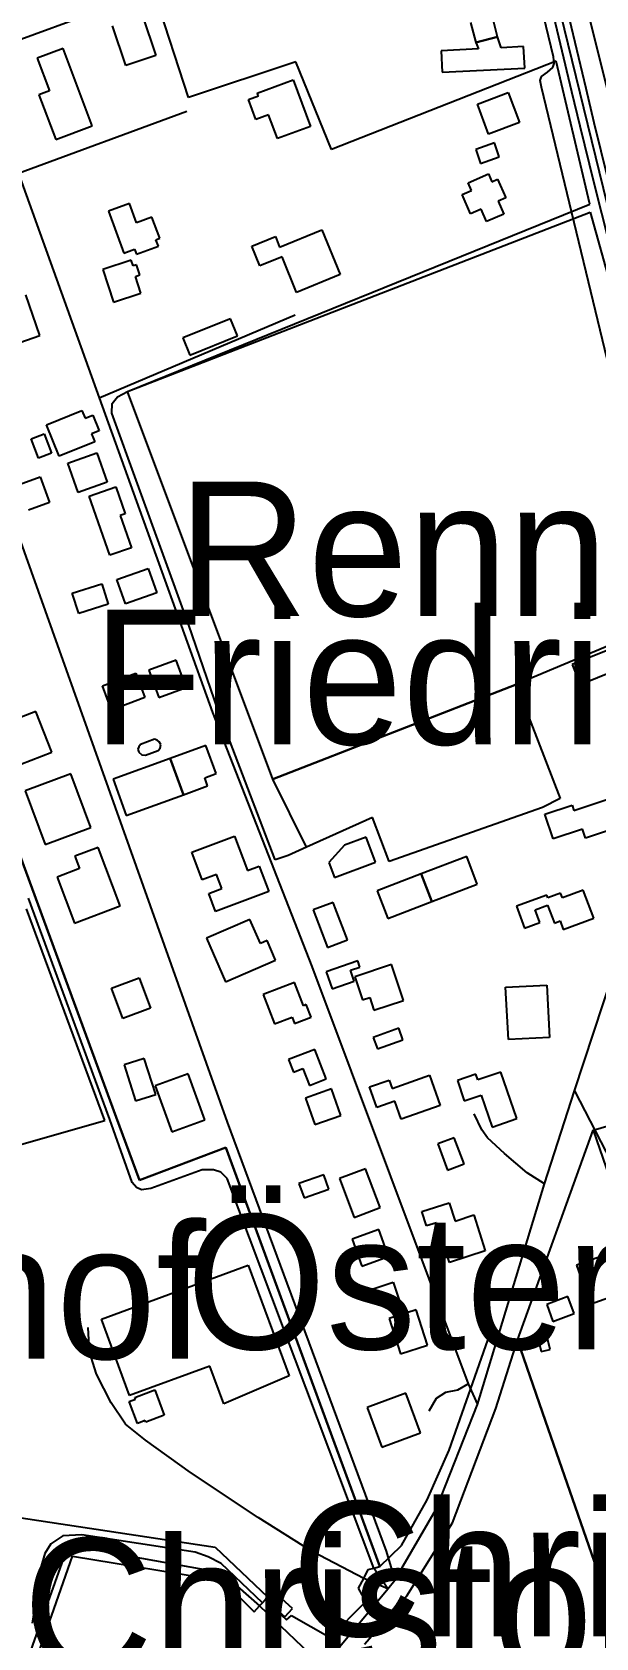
# Model space of a CAD drawing. Extents: x -3657 to 4700, y -7332 to 8131.
# Drawn here: x 616 to 798, y -796 to -278 of the extents above; entities that cross this region are included whole.
import ezdxf

# ---------------------------------------------------------------- set-up
doc = ezdxf.new("R2010")
doc.units = 0
for name, color, linetype in [('OSM_AEROWAY_AERODROME', 2, 'CONTINUOUS'), ('OSM_BUILDING_DETACHED', 9, 'CONTINUOUS'), ('OSM_BUILDING_GARAGE', 9, 'CONTINUOUS'), ('OSM_BUILDING_SHED', 9, 'CONTINUOUS'), ('OSM_BUILDING_YES', 9, 'CONTINUOUS'), ('OSM_HIGHWAY_FOOTWAY', 8, 'CONTINUOUS'), ('OSM_HIGHWAY_PRIMARY', 8, 'CONTINUOUS'), ('OSM_HIGHWAY_RESIDENTIAL', 8, 'CONTINUOUS'), ('OSM_HIGHWAY_SERVICE', 8, 'CONTINUOUS'), ('OSM_HIGHWAY_UNCLASSIFIED', 8, 'CONTINUOUS'), ('OSM_LABELS', 8, 'CONTINUOUS'), ('OSM_LANDUSE_FARMLAND', 3, 'CONTINUOUS'), ('OSM_LANDUSE_GRASS', 3, 'CONTINUOUS'), ('OSM_LANDUSE_MEADOW', 3, 'CONTINUOUS'), ('OSM_LANDUSE_RESIDENTIAL', 3, 'CONTINUOUS'), ('OSM_LEISURE_SWIMMING_POOL', 3, 'CONTINUOUS'), ('OSM_RAILWAY_RAIL', 5, 'CONTINUOUS')]:
    doc.layers.add(name, color=color, linetype=linetype)

msp = doc.modelspace()

# ---------------------------------------------------------------- linework, layer by layer
at = {"layer": 'OSM_AEROWAY_AERODROME'}
for p, q in [((643.035891, -628.135248), (547.86607, -369.773836)), ((650.506585, -648.417203), (643.035891, -628.135248)), ((678.387065, -637.931521), (650.506585, -648.417203)), ((728.141132, -773.044476), (678.387065, -637.931521)), ((597.567045, -859.09823), (628.913624, -769.764226)), ((628.913624, -769.764226), (677.431423, -777.725783)), ((722.95336, -776.891821), (724.371655, -774.05635)), ((724.371655, -774.05635), (726.176756, -773.567093)), ((726.176756, -773.567093), (728.141132, -773.044476)), ((677.431423, -777.725783), (687.518757, -787.633251)), ((721.262025, -780.016398), (722.95336, -776.891821)), ((723.605624, -784.319642), (721.262025, -780.016398)), ((687.518757, -787.633251), (689.316274, -785.731818)), ((689.316274, -785.731818), (690.211241, -784.786661)), ((690.211241, -784.786661), (691.083454, -783.852623)), ((691.083454, -783.852623), (698.008067, -790.301929)), ((712.046905, -795.950631), (723.605624, -784.319642)), ((698.008067, -790.301929), (699.585635, -788.811917)), ((699.585635, -788.811917), (712.046905, -795.950631))]:
    msp.add_line(p, q, dxfattribs=at)
at = {"layer": 'OSM_BUILDING_DETACHED'}
for p, q in [((782.005977, -556.503476), (772.222021, -560.13955)), ((782.354862, -557.437514), (782.005977, -556.503476)), ((786.473224, -555.914143), (782.354862, -557.437514)), ((787.042059, -557.448633), (786.473224, -555.914143)), ((793.792229, -554.935628), (787.042059, -557.448633)), ((797.167315, -563.998014), (793.792229, -554.935628)), ((772.222021, -560.13955), (774.838661, -567.178189)), ((778.244084, -561.262619), (782.286602, -559.761488)), ((779.760976, -565.343473), (778.244084, -561.262619)), ((782.286602, -559.761488), (784.448173, -565.565863)), ((787.337853, -567.656327), (797.167315, -563.998014)), ((774.838661, -567.178189), (779.760976, -565.343473)), ((784.448173, -565.565863), (786.298782, -564.876454)), ((786.298782, -564.876454), (787.337853, -567.656327)), ((768.718, -586.22588), (781.998392, -585.525352)), ((769.612967, -603.149748), (768.718, -586.22588)), ((781.998392, -585.525352), (782.893359, -602.44922)), ((782.893359, -602.44922), (769.612967, -603.149748)), ((759.116072, -614.313719), (753.139517, -616.370825)), ((759.745582, -616.137315), (759.116072, -614.313719)), ((767.216277, -613.579832), (759.745582, -616.137315)), ((772.358542, -628.580028), (767.216277, -613.579832)), ((753.139517, -616.370825), (755.376933, -622.875728)), ((755.376933, -622.875728), (760.814991, -621.007653)), ((760.814991, -621.007653), (764.356935, -631.326542)), ((764.356935, -631.326542), (772.358542, -628.580028)), ((741.664227, -658.591538), (750.469786, -655.722709)), ((750.469786, -655.722709), (752.396239, -661.649399)), ((743.16595, -663.228367), (741.664227, -658.591538)), ((746.381761, -662.183135), (743.16595, -663.228367)), ((750.553215, -675.015029), (746.381761, -662.183135)), ((752.396239, -661.649399), (758.410717, -659.692368)), ((758.410717, -659.692368), (762.157441, -671.234402)), ((762.157441, -671.234402), (750.553215, -675.015029)), ((806.799581, -670.533874), (791.607905, -675.926828)), ((791.607905, -675.926828), (796.052399, -688.425137)), ((796.052399, -688.425137), (811.244075, -683.021064)), ((736.521962, -717.191265), (724.068276, -721.750257)), ((741.216743, -729.989801), (736.521962, -717.191265)), ((724.068276, -721.750257), (728.755473, -734.559912)), ((728.755473, -734.559912), (741.216743, -729.989801))]:
    msp.add_line(p, q, dxfattribs=at)
at = {"layer": 'OSM_BUILDING_GARAGE'}
for p, q in [((720.996569, -577.752827), (710.840976, -581.255467)), ((718.622633, -580.788448), (721.679171, -579.743216)), ((721.679171, -579.743216), (720.996569, -577.752827)), ((710.840976, -581.255467), (712.744675, -586.770735)), ((712.744675, -586.770735), (719.836147, -584.324447)), ((719.836147, -584.324447), (718.622633, -580.788448)), ((707.162512, -606.274325), (698.660331, -609.543456)), ((698.660331, -609.543456), (700.237899, -613.657669)), ((710.818222, -615.803731), (707.162512, -606.274325)), ((700.237899, -613.657669), (703.31719, -612.467883)), ((703.31719, -612.467883), (705.395332, -617.883076)), ((705.395332, -617.883076), (710.818222, -615.803731))]:
    msp.add_line(p, q, dxfattribs=at)
at = {"layer": 'OSM_BUILDING_SHED'}
for p, q in [((752.145952, -634.795824), (746.82166, -636.797333)), ((746.82166, -636.797333), (749.984381, -645.19255)), ((755.308673, -643.191041), (752.145952, -634.795824)), ((749.984381, -645.19255), (755.308673, -643.191041)), ((788.809238, -686.012207), (781.990808, -688.514093)), ((781.990808, -688.514093), (784.008274, -694.018242)), ((790.826705, -691.516356), (788.809238, -686.012207)), ((784.008274, -694.018242), (790.826705, -691.516356)), ((782.279017, -699.477913), (779.336246, -700.122844)), ((779.336246, -700.122844), (780.140199, -703.725559)), ((780.140199, -703.725559), (783.075386, -703.069509)), ((783.075386, -703.069509), (782.279017, -699.477913))]:
    msp.add_line(p, q, dxfattribs=at)
at = {"layer": 'OSM_BUILDING_YES'}
for p, q in [((651.538072, -272.900816), (655.838462, -285.688232)), ((766.139283, -279.772662), (764.463117, -273.301118)), ((646.092429, -288.957363), (641.792039, -276.169947)), ((757.417153, -275.124714), (759.093319, -281.596259)), ((625.948099, -283.453214), (617.536932, -286.61115)), ((635.322494, -308.405356), (625.948099, -283.453214)), ((759.99587, -283.631126), (747.860731, -284.242698)), ((747.860731, -284.242698), (748.209617, -291.147903)), ((766.139283, -279.772662), (759.093319, -281.596259)), ((759.093319, -281.596259), (766.139283, -279.772662)), ((759.093319, -281.596259), (759.99587, -283.631126)), ((767.314875, -283.253064), (766.139283, -279.772662)), ((774.527698, -282.88612), (767.314875, -283.253064)), ((774.876583, -289.791325), (774.527698, -282.88612)), ((617.536932, -286.61115), (621.503605, -297.174668)), ((655.838462, -285.688232), (646.092429, -288.957363)), ((748.209617, -291.147903), (774.876583, -289.791325)), ((688.565412, -297.841838), (700.139301, -293.560833)), ((700.139301, -293.560833), (705.706295, -308.616626)), ((621.503605, -297.174668), (618.090597, -298.45341)), ((618.090597, -298.45341), (623.498318, -312.853153)), ((685.759162, -299.932303), (688.906713, -298.764756)), ((688.133098, -306.370489), (685.759162, -299.932303)), ((688.906713, -298.764756), (688.565412, -297.841838)), ((759.593893, -301.411195), (769.575044, -297.708404)), ((769.575044, -297.708404), (773.162495, -307.371243)), ((692.221123, -304.858238), (688.133098, -306.370489)), ((695.065296, -312.552927), (692.221123, -304.858238)), ((763.173759, -311.074034), (759.593893, -301.411195)), ((623.498318, -312.853153), (635.322494, -308.405356)), ((705.706295, -308.616626), (695.065296, -312.552927)), ((773.162495, -307.371243), (763.173759, -311.074034)), ((765.100212, -313.953983), (759.093319, -316.055567)), ((766.662611, -318.424019), (765.100212, -313.953983)), ((759.093319, -316.055567), (760.648133, -320.525603)), ((760.648133, -320.525603), (766.662611, -318.424019)), ((756.598031, -326.808116), (763.173759, -323.928168)), ((763.173759, -323.928168), (764.28109, -326.474532)), ((764.28109, -326.474532), (766.131699, -325.662809)), ((766.131699, -325.662809), (768.755923, -331.667335)), ((754.686747, -330.577624), (757.675024, -329.276644)), ((757.394399, -336.782301), (754.686747, -330.577624)), ((757.675024, -329.276644), (756.598031, -326.808116)), ((647.275605, -333.468692), (640.548188, -335.948339)), ((640.548188, -335.948339), (645.51601, -349.458523)), ((649.566112, -339.695608), (647.275605, -333.468692)), ((760.807407, -335.292289), (757.394399, -336.782301)), ((762.567002, -339.317546), (760.807407, -335.292289)), ((768.755923, -331.667335), (766.336479, -332.723686)), ((766.336479, -332.723686), (768.149166, -336.871257)), ((654.549103, -337.860892), (649.566112, -339.695608)), ((657.05956, -344.69938), (654.549103, -337.860892)), ((768.149166, -336.871257), (762.567002, -339.317546)), ((655.861215, -345.14416), (657.05956, -344.69938)), ((656.63483, -347.245744), (655.861215, -345.14416)), ((686.820986, -347.256863), (694.397863, -344.165644)), ((694.397863, -344.165644), (695.763066, -347.512612)), ((695.763066, -347.512612), (709.43785, -341.941746)), ((709.43785, -341.941746), (715.338561, -356.408206)), ((647.889946, -351.70466), (638.743086, -354.706923)), ((645.51601, -349.458523), (648.921433, -348.21314)), ((648.511872, -353.594974), (647.889946, -351.70466)), ((648.921433, -348.21314), (649.52819, -349.858825)), ((649.52819, -349.858825), (656.63483, -347.245744)), ((689.407288, -353.606094), (686.820986, -347.256863)), ((696.55185, -350.692787), (689.407288, -353.606094)), ((701.231463, -362.168103), (696.55185, -350.692787)), ((638.743086, -354.706923), (642.209185, -365.259322)), ((649.550943, -353.25027), (648.511872, -353.594974)), ((649.224811, -356.986419), (650.627937, -356.519401)), ((650.991991, -362.379373), (649.224811, -356.986419)), ((650.627937, -356.519401), (649.550943, -353.25027)), ((715.338561, -356.408206), (701.231463, -362.168103)), ((642.209185, -365.259322), (650.991991, -362.379373)), ((618.386391, -376.056349), (613.873637, -362.946467)), ((679.926711, -370.630037), (664.568177, -376.823594)), ((682.171712, -376.200903), (679.926711, -370.630037)), ((605.090831, -380.63758), (618.386391, -376.056349)), ((664.568177, -376.823594), (666.813177, -382.39446)), ((666.813177, -382.39446), (682.171712, -376.200903)), ((620.578301, -404.866955), (631.970162, -400.263485)), ((631.970162, -400.263485), (632.978895, -402.754251)), ((632.978895, -402.754251), (635.45143, -401.753497)), ((635.45143, -401.753497), (637.484065, -406.801747)), ((615.572556, -409.392588), (619.819855, -407.791381)), ((619.819855, -407.791381), (622.155869, -413.996058)), ((624.651157, -414.963454), (620.578301, -404.866955)), ((637.484065, -406.801747), (635.057038, -407.780262)), ((635.057038, -407.780262), (636.096109, -410.337745)), ((617.916155, -415.597265), (615.572556, -409.392588)), ((622.155869, -413.996058), (617.916155, -415.597265)), ((636.096109, -410.337745), (624.651157, -414.963454)), ((627.373978, -417.220711), (636.733204, -413.862624)), ((636.733204, -413.862624), (640.138627, -423.358671)), ((630.779401, -426.716758), (627.373978, -417.220711)), ((611.712065, -424.137036), (618.454652, -421.646269)), ((618.454652, -421.646269), (621.503605, -429.885813)), ((640.138627, -423.358671), (630.779401, -426.716758)), ((634.31376, -427.828707), (642.876617, -424.815325)), ((641.026009, -446.931996), (634.31376, -427.828707)), ((642.876617, -424.815325), (645.955909, -433.566365)), ((621.503605, -429.885813), (614.761019, -432.37658)), ((645.955909, -433.566365), (644.332834, -434.13346)), ((644.332834, -434.13346), (647.973375, -444.496827)), ((647.973375, -444.496827), (641.026009, -446.931996)), ((643.240671, -454.760118), (653.365927, -451.213)), ((645.986246, -462.588241), (643.240671, -454.760118)), ((653.365927, -451.213), (656.111502, -459.041123)), ((628.845364, -459.096721), (638.363863, -456.094458)), ((630.938675, -465.735058), (628.845364, -459.096721)), ((638.363863, -456.094458), (640.464759, -462.732795)), ((656.111502, -459.041123), (645.986246, -462.588241)), ((640.464759, -462.732795), (630.938675, -465.735058)), ((662.391436, -480.790851), (653.60863, -484.004384)), ((665.607248, -489.586369), (662.391436, -480.790851)), ((802.757063, -477.110299), (790.18961, -482.158548)), ((792.768327, -488.585615), (818.874043, -478.088814)), ((638.561059, -489.041514), (649.346163, -484.97178)), ((649.346163, -484.97178), (652.319272, -492.844381)), ((653.60863, -484.004384), (656.824442, -492.799903)), ((790.18961, -482.158548), (792.768327, -488.585615)), ((641.534168, -496.914115), (638.561059, -489.041514)), ((656.824442, -492.799903), (665.607248, -489.586369)), ((652.319272, -492.844381), (641.534168, -496.914115)), ((617.112202, -497.292178), (603.793888, -502.473861)), ((622.224129, -510.40206), (617.112202, -497.292178)), ((608.905815, -515.594863), (622.224129, -510.40206)), ((660.472568, -512.503644), (642.072664, -519.119742)), ((672.008533, -508.300476), (660.472568, -512.503644)), ((664.704697, -524.134633), (660.472568, -512.503644)), ((660.472568, -512.503644), (664.704697, -524.134633)), ((675.292605, -517.318384), (672.008533, -508.300476)), ((628.359958, -517.396221), (613.69161, -522.87813)), ((634.829504, -534.709271), (628.359958, -517.396221)), ((671.583803, -518.674962), (675.292605, -517.318384)), ((613.69161, -522.87813), (620.153571, -540.191181)), ((642.072664, -519.119742), (646.297209, -530.839687)), ((664.704697, -524.134633), (672.531861, -521.288043)), ((672.531861, -521.288043), (671.583803, -518.674962)), ((646.297209, -530.839687), (664.704697, -524.134633)), ((781.406804, -530.439385), (790.18961, -527.526078)), ((790.18961, -527.526078), (790.758445, -529.227361)), ((790.758445, -529.227361), (807.550442, -523.645375)), ((784.038612, -538.367584), (781.406804, -530.439385)), ((810.591811, -532.796718), (794.505169, -538.145194)), ((620.153571, -540.191181), (634.829504, -534.709271)), ((667.465441, -542.637469), (681.246407, -537.500263)), ((681.246407, -537.500263), (685.387523, -548.619756)), ((723.689053, -537.878326), (716.734102, -540.469168)), ((726.677331, -545.9066), (723.689053, -537.878326)), ((793.534358, -535.209648), (784.038612, -538.367584)), ((794.505169, -538.145194), (793.534358, -535.209648)), ((637.157933, -541.191935), (629.709992, -544.005167)), ((644.279743, -560.006116), (637.157933, -541.191935)), ((670.817773, -551.622019), (667.465441, -542.637469)), ((716.734102, -540.469168), (711.675266, -546.017795)), ((631.2193, -547.985945), (623.923048, -550.743579)), ((629.709992, -544.005167), (631.2193, -547.985945)), ((685.387523, -548.619756), (689.194923, -547.20758)), ((689.194923, -547.20758), (692.251461, -555.413766)), ((711.675266, -546.017795), (713.472784, -550.821416)), ((713.472784, -550.821416), (726.677331, -545.9066)), ((756.218808, -544.094122), (741.451862, -549.664988)), ((759.555971, -552.956358), (756.218808, -544.094122)), ((623.923048, -550.743579), (629.543134, -565.588102)), ((675.444294, -549.898498), (670.817773, -551.622019)), ((677.135629, -554.424131), (675.444294, -549.898498)), ((741.451862, -549.664988), (727.223412, -555.180257)), ((741.451862, -549.664988), (744.895207, -558.571702)), ((744.895207, -558.571702), (741.451862, -549.664988)), ((744.895207, -558.571702), (759.555971, -552.956358)), ((672.949007, -555.98086), (677.135629, -554.424131)), ((675.118162, -561.796355), (672.949007, -555.98086)), ((692.251461, -555.413766), (675.118162, -561.796355)), ((713.093561, -558.883048), (706.639184, -561.307097)), ((713.753409, -560.651047), (713.093561, -558.883048)), ((727.223412, -555.180257), (730.666758, -564.075851)), ((730.666758, -564.075851), (744.895207, -558.571702)), ((629.543134, -565.588102), (644.279743, -560.006116)), ((686.191476, -564.342719), (672.220898, -570.436201)), ((689.589315, -572.137483), (686.191476, -564.342719)), ((706.639184, -561.307097), (711.212614, -573.427344)), ((717.659406, -571.003295), (713.753409, -560.651047)), ((672.220898, -570.436201), (678.349143, -584.48012)), ((691.728133, -571.203446), (689.589315, -572.137483)), ((694.458539, -577.46372), (691.728133, -571.203446)), ((711.212614, -573.427344), (717.659406, -571.003295)), ((678.349143, -584.48012), (694.458539, -577.46372)), ((731.903025, -578.931493), (720.056096, -582.890032)), ((735.748347, -590.484646), (731.903025, -578.931493)), ((641.496245, -586.581704), (650.468663, -583.223617)), ((650.468663, -583.223617), (654.109205, -592.975412)), ((700.609537, -584.746988), (690.491866, -588.605452)), ((703.45371, -592.197048), (700.609537, -584.746988)), ((720.056096, -582.890032), (722.521046, -590.284495)), ((645.136787, -596.32238), (641.496245, -586.581704)), ((690.491866, -588.605452), (694.094485, -598.05702)), ((722.521046, -590.284495), (724.841891, -589.506131)), ((724.841891, -589.506131), (726.222263, -593.653701)), ((654.109205, -592.975412), (645.136787, -596.32238)), ((704.394183, -591.841224), (703.45371, -592.197048)), ((705.926245, -595.844241), (704.394183, -591.841224)), ((726.222263, -593.653701), (735.748347, -590.484646)), ((694.094485, -598.05702), (699.782831, -595.888719)), ((699.782831, -595.888719), (700.556446, -597.901347)), ((700.556446, -597.901347), (705.926245, -595.844241)), ((652.084153, -609.220991), (645.607023, -611.278097)), ((655.770202, -620.785263), (652.084153, -609.220991)), ((645.607023, -611.278097), (649.285487, -622.84237)), ((666.20642, -614.146926), (655.595759, -618.01651)), ((671.614141, -629.002568), (666.20642, -614.146926)), ((724.773631, -618.405692), (731.144579, -616.159554)), ((731.144579, -616.159554), (732.092636, -618.850472)), ((732.092636, -618.850472), (744.136761, -614.591706)), ((744.136761, -614.591706), (747.595275, -624.37686)), ((649.285487, -622.84237), (655.770202, -620.785263)), ((655.595759, -618.01651), (661.00348, -632.861032)), ((712.517141, -619.039503), (704.105974, -622.008408)), ((715.528173, -627.568154), (712.517141, -619.039503)), ((727.11723, -625.03291), (724.773631, -618.405692)), ((704.105974, -622.008408), (707.117005, -630.537058)), ((732.980018, -622.964684), (727.11723, -625.03291)), ((735.050576, -628.802418), (732.980018, -622.964684)), ((747.595275, -624.37686), (735.050576, -628.802418)), ((661.00348, -632.861032), (671.614141, -629.002568)), ((707.117005, -630.537058), (715.528173, -627.568154)), ((710.006685, -646.749279), (702.020247, -649.584749)), ((711.644928, -651.352749), (710.006685, -646.749279)), ((723.529779, -644.770009), (715.126196, -647.927945)), ((728.232145, -657.312797), (723.529779, -644.770009)), ((702.020247, -649.584749), (703.658491, -654.188219)), ((703.658491, -654.188219), (711.644928, -651.352749)), ((715.126196, -647.927945), (719.836147, -660.470733)), ((719.836147, -660.470733), (728.232145, -657.312797)), ((727.74674, -664.373675), (719.214221, -667.464894)), ((719.214221, -667.464894), (722.361772, -676.149217)), ((730.894291, -673.057998), (727.74674, -664.373675)), ((722.361772, -676.149217), (730.894291, -673.057998)), ((638.280434, -693.273236), (685.599888, -675.848991)), ((685.599888, -675.848991), (698.819604, -711.58704)), ((724.015185, -684.177491), (732.403599, -681.308662)), ((732.403599, -681.308662), (734.405897, -687.146396)), ((725.35005, -688.091552), (724.015185, -684.177491)), ((728.656875, -686.957364), (725.35005, -688.091552)), ((729.316723, -688.892156), (728.656875, -686.957364)), ((734.405897, -687.146396), (729.316723, -688.892156)), ((647.366618, -717.95851), (638.280434, -693.273236)), ((739.828787, -690.237615), (731.136994, -693.050846)), ((731.136994, -693.050846), (734.838211, -704.492804)), ((743.530004, -701.690692), (739.828787, -690.237615)), ((734.838211, -704.492804), (743.530004, -701.690692)), ((673.290307, -708.417985), (647.366618, -717.95851)), ((677.780308, -720.549352), (673.290307, -708.417985)), ((698.819604, -711.58704), (677.780308, -720.549352)), ((647.207345, -719.848824), (649.217227, -719.092698)), ((649.854322, -726.94306), (647.207345, -719.848824)), ((649.004862, -718.525604), (655.451654, -716.123793)), ((649.217227, -719.092698), (649.004862, -718.525604)), ((655.451654, -716.123793), (658.500608, -724.30774)), ((658.500608, -724.30774), (652.615066, -726.49828)), ((652.425454, -725.986783), (649.854322, -726.94306)), ((652.615066, -726.49828), (652.425454, -725.986783)), ((695.277661, -782.407089), (692.873387, -785.075768)), ((692.873387, -785.075768), (697.492324, -789.245577)), ((699.896598, -786.588019), (695.277661, -782.407089)), ((697.492324, -789.245577), (699.896598, -786.588019))]:
    msp.add_line(p, q, dxfattribs=at)
at = {"layer": 'OSM_HIGHWAY_FOOTWAY'}
for p, q in [((784.220639, -286.155251), (778.517124, -262.72648)), ((782.271433, -291.159023), (784.00069, -289.657891)), ((784.00069, -289.657891), (784.349575, -288.279074)), ((784.349575, -288.279074), (784.220639, -286.155251)), ((779.882327, -293.816582), (780.276719, -292.493362)), ((780.276719, -295.996002), (779.882327, -293.816582)), ((780.276719, -292.493362), (782.271433, -291.159023))]:
    msp.add_line(p, q, dxfattribs=at)
at = {"layer": 'OSM_HIGHWAY_PRIMARY'}
msp.add_line((783.651805, -261.047437), (801.505627, -333.74668), dxfattribs=at)
at = {"layer": 'OSM_HIGHWAY_RESIDENTIAL'}
for p, q in [((539.212199, -237.907772), (678.81938, -629.769813)), ((611.446609, -323.839212), (637.582663, -396.115914)), ((637.582663, -396.115914), (674.147351, -497.625763)), ((674.147351, -497.625763), (706.214454, -579.531946)), ((706.214454, -579.531946), (756.575278, -714.100046)), ((790.90255, -619.662195), (811.039295, -658.613777)), ((678.81938, -629.769813), (730.21169, -768.129661)), ((756.575278, -714.100046), (759.609062, -720.849578)), ((730.21169, -768.129661), (733.010356, -777.447796))]:
    msp.add_line(p, q, dxfattribs=at)
at = {"layer": 'OSM_HIGHWAY_SERVICE'}
for p, q in [((628.997053, -274.457545), (597.726319, -285.910622)), ((665.849951, -303.824125), (611.446609, -323.839212)), ((637.582663, -396.115914), (700.814318, -369.351295)), ((640.927411, -628.869135), (614.753434, -557.493111)), ((648.162987, -649.251165), (640.927411, -628.869135)), ((761.065279, -632.216102), (758.592744, -627.034418)), ((762.915887, -634.818063), (761.065279, -632.216102)), ((768.346362, -639.877432), (762.915887, -634.818063)), ((775.635029, -646.05987), (768.346362, -639.877432)), ((670.741928, -645.18143), (654.222971, -651.185956)), ((674.405223, -645.081355), (670.741928, -645.18143)), ((676.84742, -645.893078), (674.405223, -645.081355)), ((678.834549, -647.927945), (676.84742, -645.893078)), ((781.262699, -649.695944), (775.635029, -646.05987)), ((649.581281, -650.874611), (648.162987, -649.251165)), ((651.21194, -651.597378), (649.581281, -650.874611)), ((654.222971, -651.185956), (651.21194, -651.597378)), ((726.176756, -773.567093), (678.834549, -647.927945)), ((634.412358, -703.825635), (634.033135, -695.997512)), ((636.687697, -711.019946), (634.412358, -703.825635)), ((641.359725, -720.238006), (636.687697, -711.019946)), ((753.306375, -716.045957), (756.575278, -714.100046)), ((744.060916, -722.806609), (746.404515, -718.803591)), ((746.404515, -718.803591), (749.445884, -716.8688)), ((749.445884, -716.8688), (753.306375, -716.045957)), ((646.031753, -727.187689), (641.359725, -720.238006)), ((652.501299, -732.369372), (646.031753, -727.187689)), ((667.025542, -742.777217), (652.501299, -732.369372)), ((688.808115, -757.299275), (667.025542, -742.777217)), ((706.237207, -768.196378), (688.808115, -757.299275)), ((594.722872, -858.408822), (626.661039, -768.885786)), ((626.661039, -768.885786), (628.792272, -767.251221)), ((628.792272, -767.251221), (632.554165, -767.05107)), ((632.554165, -767.05107), (673.95774, -774.478891)), ((722.95336, -776.891821), (706.237207, -768.196378)), ((673.95774, -774.478891), (678.591846, -776.391444)), ((678.591846, -776.391444), (689.316274, -785.731818)), ((730.659173, -780.283266), (726.176756, -773.567093)), ((730.659173, -780.283266), (722.95336, -776.891821)), ((689.316274, -785.731818), (709.854996, -805.346603))]:
    msp.add_line(p, q, dxfattribs=at)
at = {"layer": 'OSM_HIGHWAY_UNCLASSIFIED'}
for p, q in [((807.489767, -408.647582), (780.276719, -295.996002)), ((790.90255, -619.662195), (812.814059, -553.123151)), ((781.262699, -649.695944), (790.90255, -619.662195)), ((759.609062, -720.849578), (781.262699, -649.695944)), ((746.419684, -754.33037), (759.609062, -720.849578)), ((733.010356, -777.447796), (746.419684, -754.33037)), ((709.854996, -805.346603), (730.659173, -780.283266)), ((730.659173, -780.283266), (733.010356, -777.447796))]:
    msp.add_line(p, q, dxfattribs=at)
at = {"layer": 'OSM_LANDUSE_FARMLAND'}
for p, q in [((646.721939, -394.147764), (795.96897, -336.237446)), ((795.96897, -336.237446), (831.471834, -463.633474)), ((693.624248, -519.119742), (646.721939, -394.147764)), ((826.359907, -465.779536), (772.070332, -488.630093)), ((772.070332, -488.630093), (693.624248, -519.119742)), ((765.562864, -722.139439), (772.548153, -700.078366)), ((772.548153, -700.078366), (781.581247, -726.209173)), ((751.599871, -759.011677), (765.562864, -722.139439)), ((781.581247, -726.209173), (830.432762, -866.837397)), ((736.802587, -782.473806), (751.599871, -759.011677)), ((723.142972, -798.063335), (736.802587, -782.473806))]:
    msp.add_line(p, q, dxfattribs=at)
at = {"layer": 'OSM_LANDUSE_GRASS'}
for p, q in [((639.365012, -629.1916), (614.04808, -560.951273)), ((590.581756, -643.046488), (639.365012, -629.1916)), ((608.754126, -756.876734), (674.974058, -766.850919)), ((621.92075, -765.72785), (620.047389, -768.885786)), ((625.841917, -763.192606), (621.92075, -765.72785)), ((631.947408, -762.88126), (625.841917, -763.192606)), ((668.565188, -768.474365), (631.947408, -762.88126)), ((620.047389, -768.885786), (618.864213, -772.955521)), ((672.736642, -769.89766), (668.565188, -768.474365)), ((676.946018, -772.143798), (672.736642, -769.89766)), ((674.974058, -766.850919), (691.857069, -782.81851)), ((618.864213, -772.955521), (615.875935, -791.3694)), ((690.211241, -784.786661), (676.946018, -772.143798)), ((691.083454, -783.852623), (690.211241, -784.786661)), ((691.857069, -782.81851), (691.083454, -783.852623))]:
    msp.add_line(p, q, dxfattribs=at)
at = {"layer": 'OSM_LANDUSE_MEADOW'}
for p, q in [((693.624248, -519.119742), (772.070332, -488.630093)), ((772.070332, -488.630093), (786.276028, -525.368897)), ((704.401768, -541.091859), (693.624248, -519.119742)), ((786.276028, -525.368897), (780.633189, -528.293323)), ((725.729273, -531.529096), (704.401768, -541.091859)), ((731.106656, -545.68421), (725.729273, -531.529096)), ((780.633189, -528.293323), (731.106656, -545.68421))]:
    msp.add_line(p, q, dxfattribs=at)
at = {"layer": 'OSM_LANDUSE_RESIDENTIAL'}
for p, q in [((837.880703, -443.029054), (774.777985, -188.704017)), ((666.327772, -299.32073), (654.920742, -263.927385)), ((701.041851, -287.745339), (666.327772, -299.32073)), ((712.501973, -316.011089), (701.041851, -287.745339)), ((785.05493, -287.545188), (712.501973, -316.011089)), ((795.908294, -333.702202), (785.05493, -287.545188)), ((646.721939, -394.147764), (795.908294, -333.702202)), ((547.86607, -369.773836), (643.035891, -628.135248)), ((641.64035, -401.064088), (641.70861, -397.995108)), ((641.70861, -397.995108), (643.468205, -395.782329)), ((643.468205, -395.782329), (646.721939, -394.147764)), ((666.456708, -469.426729), (641.64035, -401.064088)), ((826.359907, -465.779536), (772.070332, -488.630093)), ((675.884193, -496.669486), (666.456708, -469.426729)), ((772.070332, -488.630093), (786.276028, -525.368897)), ((694.329603, -545.105996), (675.884193, -496.669486)), ((786.276028, -525.368897), (780.633189, -528.293323)), ((725.729273, -531.529096), (704.401768, -541.091859)), ((731.106656, -545.68421), (725.729273, -531.529096)), ((780.633189, -528.293323), (731.106656, -545.68421)), ((698.508641, -543.738299), (694.329603, -545.105996)), ((704.401768, -541.091859), (698.508641, -543.738299)), ((643.035891, -628.135248), (650.506585, -648.417203)), ((796.939781, -632.349536), (803.978161, -630.348027)), ((772.548153, -700.078366), (796.939781, -632.349536)), ((772.548153, -700.078366), (796.939781, -632.349536)), ((796.939781, -632.349536), (872.21556, -850.880925)), ((650.506585, -648.417203), (678.387065, -637.931521)), ((678.387065, -637.931521), (728.141132, -773.044476)), ((750.545631, -735.516189), (763.765347, -697.876706)), ((763.765347, -697.876706), (772.548153, -700.078366)), ((781.581247, -726.209173), (772.548153, -700.078366)), ((830.432762, -866.837397), (781.581247, -726.209173)), ((743.423822, -751.594975), (750.545631, -735.516189)), ((735.080914, -766.239347), (743.423822, -751.594975)), ((728.141132, -773.044476), (735.080914, -766.239347))]:
    msp.add_line(p, q, dxfattribs=at)
at = {"layer": 'OSM_LEISURE_SWIMMING_POOL'}
for p, q in [((655.337887, -506.22113), (650.900977, -507.933532)), ((656.225269, -506.554715), (655.337887, -506.22113)), ((656.945793, -507.043973), (656.225269, -506.554715)), ((657.385692, -507.98913), (656.945793, -507.043973)), ((650.286636, -508.711897), (649.960504, -509.490261)), ((649.960504, -509.490261), (650.347312, -510.379821)), ((650.900977, -507.933532), (650.286636, -508.711897)), ((650.347312, -510.379821), (651.287785, -511.258261)), ((651.287785, -511.258261), (652.508883, -511.425053)), ((652.508883, -511.425053), (656.558986, -509.879444)), ((656.558986, -509.879444), (657.165742, -509.101079)), ((657.165742, -509.101079), (657.385692, -507.98913)), ((734.216285, -599.458076), (725.971976, -602.4381)), ((735.558735, -603.171987), (734.216285, -599.458076)), ((725.971976, -602.4381), (727.314426, -606.152011)), ((727.314426, -606.152011), (735.558735, -603.171987))]:
    msp.add_line(p, q, dxfattribs=at)
at = {"layer": 'OSM_RAILWAY_RAIL'}
for p, q in [((784.296484, -253.352748), (794.581013, -296.285109)), ((779.745807, -254.442458), (790.022752, -297.385939)), ((790.022752, -297.385939), (792.669729, -308.449834)), ((794.581013, -296.285109), (797.22799, -307.337885)), ((792.669729, -308.449834), (797.152146, -326.763638)), ((797.22799, -307.337885), (801.702823, -325.64057)), ((797.152146, -326.763638), (814.133755, -394.00321))]:
    msp.add_line(p, q, dxfattribs=at)

# ---------------------------------------------------------------- texts
at = {"layer": 'OSM_LABELS'}
for s, p in [('Rennergasse', (662.955002, -466.553881)), ('Friedrich-Schmiedl-Gasse', (635.415307, -507.939344)), ('Österreichisches Luftfahrtmuseum', (665.631085, -702.986907)), ('Aerodrome Surveillance Radar, Graz-Thalerhof', (-544.502096, -706.075942)), ('Christophorusweg', (699.585635, -795.53921)), ('Christophorusweg', (612.940255, -807.345295))]:
    msp.add_text(s, height=43.418293, dxfattribs=at).set_placement(p)

doc.saveas('drawing.dxf')
